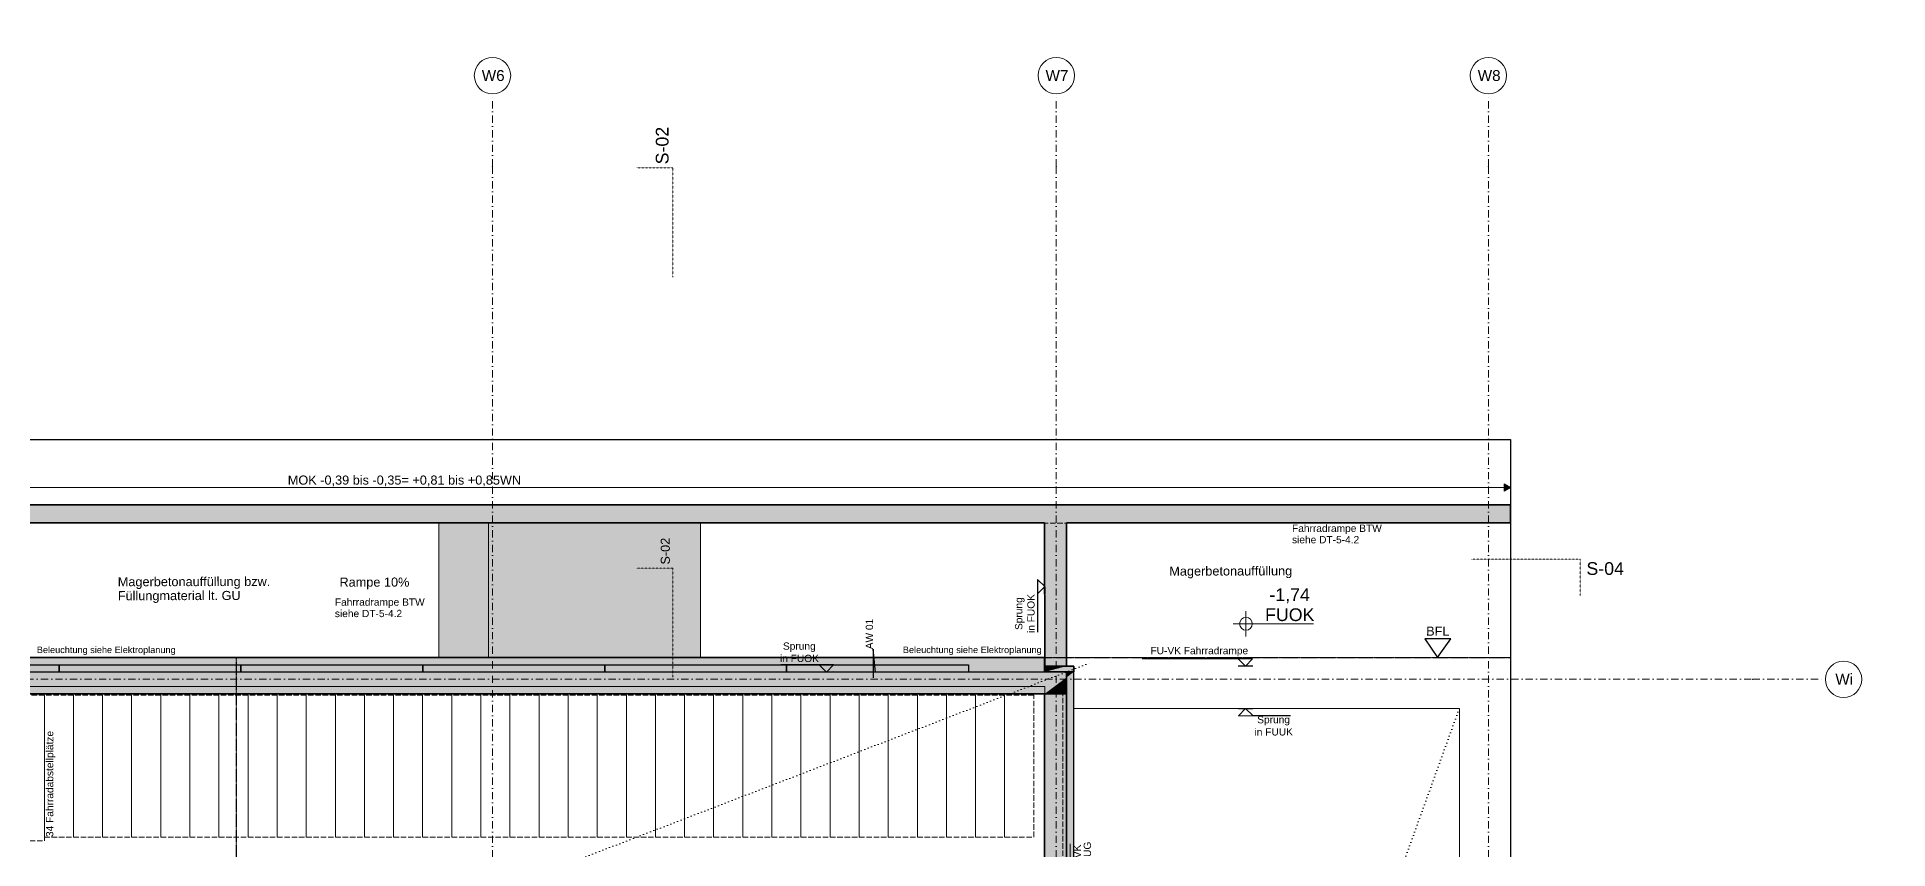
# Model space of a CAD drawing. Header units: millimetres. Extents: x 32522367 to 32638135, y 41424826 to 41540167.
# Drawn here: x 32573128 to 32598570, y 41524979 to 41536149 of the extents above; entities that cross this region are included whole.
import ezdxf
from ezdxf.enums import TextEntityAlignment as Align

# ---------------------------------------------------------------- set-up
doc = ezdxf.new("R2010")
doc.units = ezdxf.units.MM
for name, pattern in [('Achse', [0.2, 0.1, -0.05, 0, -0.05]), ('Punktlinie weit', [0.05, 0, -0.05]), ('Raster', [0.2, 0.1, -0.05, 0, -0.05]), ('Strichlinie eng', [0.1, 0.075, -0.025]), ('Strichlinie weit', [0.2, 0.15, -0.05]), ('Untersicht', [0.1, 0.075, -0.025])]:
    doc.linetypes.add(name, pattern=pattern)
for name, color, linetype in [('000 Achsraster Haupt', 251, 'Continuous'), ('110 Wand Aussen', 251, 'Continuous'), ('120 Wand Innen tragend', 251, 'Continuous'), ('215 DVK darüber', 251, 'Continuous'), ('220 Bodenaufbau', 251, 'Continuous'), ('221 Gefällebeton', 251, 'Continuous'), ('240 Unterdaemmung', 251, 'Continuous'), ('571 Fahrrad Stellplaetze', 251, 'Continuous'), ('811 Raum 2.Erschließung_ Nebenräume_Allg.räume_Technik', 251, 'Continuous'), ('951 Polierplan Hoehenkote', 251, 'Continuous'), ('955 Polierplan Beschriftung', 251, 'Continuous')]:
    doc.layers.add(name, color=color, linetype=linetype)
for name, color, linetype, lineweight in [('000 Achsraster Haupt_Stift_Nr__1', 251, 'Continuous', 13), ('110 Wand Aussen_Stift_Nr__24', 251, 'Continuous', 13), ('110 Wand Aussen_Stift_Nr__29', 251, 'Continuous', 13), ('110 Wand Aussen_Stift_Nr__4', 251, 'Continuous', 35), ('110 Wand Aussen_Stift_Nr__7', 251, 'Continuous', 25), ('110 Wand Aussen_Stift_Nr__76', 251, 'Continuous', 13), ('110 Wand Aussen_Stift_Nr__8', 251, 'Continuous', 35), ('120 Wand Innen tragend_Stift_Nr__24', 251, 'Continuous', 13), ('120 Wand Innen tragend_Stift_Nr__4', 251, 'Continuous', 35), ('215 DVK darüber_Stift_Nr__16', 251, 'Continuous', 25), ('215 DVK darüber_Stift_Nr__17', 251, 'Continuous', 18), ('220 Bodenaufbau_Stift_Nr__6', 251, 'Continuous', 13), ('221 Gefällebeton_Stift_Nr__1', 251, 'Continuous', 13), ('221 Gefällebeton_Stift_Nr__19', 251, 'Continuous', 0), ('221 Gefällebeton_Stift_Nr__23', 251, 'Continuous', 13), ('240 Unterdaemmung_Stift_Nr__19', 251, 'Continuous', 0), ('420 Rampe_Stift_Nr__1', 251, 'Continuous', 13), ('571 Fahrrad Stellplaetze_Stift_Nr__1', 251, 'Continuous', 13), ('680 Grundgrenzen_Stift_Nr__16', 251, 'Continuous', 25), ('681 Fluchtlinien_Stift_Nr__10', 251, 'Continuous', 25), ('730 Elektrische Installation_Stift_Nr__178', 251, 'Continuous', 13), ('851 Marker Schnittführung Haupt_Stift_Nr__2', 251, 'Continuous', 18), ('851 Marker Schnittführung Neben_Stift_Nr__1', 251, 'Continuous', 13), ('851 Marker Schnittführung Neben_Stift_Nr__2', 251, 'Continuous', 18), ('851 Marker Schnittführung_Stift_Nr__1', 251, 'Continuous', 13), ('851 Marker Schnittführung_Stift_Nr__2', 251, 'Continuous', 18), ('915 Allgemein Beschriftung 1_Stift_Nr__1', 251, 'Continuous', 13), ('945 Einreichplan Beschriftung_Stift_Nr__1', 251, 'Continuous', 13), ('951 Polierplan Hoehenkote_Stift_Nr__1', 251, 'Continuous', 13), ('951 Polierplan Hoehenkote_Stift_Nr__109', 251, 'Continuous', 13), ('955 Polierplan Beschriftung_Stift_Nr__1', 251, 'Continuous', 13), ('956 Aufbauten Beschriftung_Stift_Nr__1', 251, 'Continuous', 13), ('958 Detail Beschriftung_Stift_Nr__154', 251, 'Continuous', 13)]:
    doc.layers.add(name, color=color, linetype=linetype, lineweight=lineweight)
doc.layers.add('E_NACHRTECH', color=3, linetype='Continuous', true_color=0x00fa00)
doc.styles.add('ERSTELLTER_STIL_1', font='arial.ttf')
doc.styles.add('ERSTELLTER_STIL_2', font='arial.ttf', dxfattribs={"width": 1.25})
doc.styles.get("Standard").update_dxf_attribs({"font": 'arial.ttf'})
doc.dimstyles.new('ERSTELLTER_STIL__11', dxfattribs={"dimtxt": 2.5, "dimasz": 0.0912, "dimexe": 1.25, "dimexo": 0.625, "dimgap": 0, "dimtad": 1, "dimtxsty": 'Standard', "dimcen": 2.5, "dimazin": 3, "dimtfac": 1, "dimtmove": 0, "dimatfit": 3, "dimldrblk": 'ARROWHEAD_5'})

# ---------------------------------------------------------------- blocks, each defined once
blk = doc.blocks.new('Dachfläche_5', base_point=(45.74, 78.027))
at = {"layer": '221 Gefällebeton', "linetype": 'Continuous', "lineweight": 0, "true_color": 0xffffff}
blk.add_hatch(color=7, dxfattribs=at).paths.add_polyline_path([(55.652, 73.189), (56.304, 72.997), (56.825, 74.772), (56.173, 74.964)])
at = {"layer": '221 Gefällebeton_Stift_Nr__1', "color": 7, "linetype": 'Continuous', "lineweight": 13}
for p, q in [((56.173, 74.964), (55.652, 73.189)), ((56.173, 74.964), (56.825, 74.772)), ((56.825, 74.772), (56.304, 72.997)), ((55.652, 73.189), (56.304, 72.997))]:
    blk.add_line(p, q, dxfattribs=at)
at = {"layer": '221 Gefällebeton_Stift_Nr__19', "color": 255, "linetype": 'Strichlinie eng', "lineweight": 0, "flags": 128}
for points in [[(45.74, 78.027), (56.173, 74.964)], [(55.652, 73.189), (45.219, 76.252)]]:
    blk.add_lwpolyline(points, dxfattribs=at)
at = {"layer": '221 Gefällebeton_Stift_Nr__19', "color": 255, "linetype": 'Untersicht', "lineweight": 0, "flags": 128}
for points in [[(56.173, 74.964), (70.306, 70.815)], [(69.784, 69.04), (55.652, 73.189)], [(70.306, 70.815), (69.784, 69.04)]]:
    blk.add_lwpolyline(points, dxfattribs=at)
blk = doc.blocks.new('Dachfläche_6', base_point=(45.98, 77.956))
at = {"layer": '221 Gefällebeton_Stift_Nr__23', "linetype": 'Continuous', "lineweight": 13}
blk.add_hatch(color=91, dxfattribs=at).paths.add_polyline_path([(56.828, 74.772), (56.307, 72.997), (59.101, 72.176), (59.623, 73.951)])
at = {"layer": '221 Gefällebeton_Stift_Nr__1', "color": 7, "linetype": 'Continuous', "lineweight": 13}
for p, q in [((56.828, 74.772), (56.307, 72.997)), ((56.828, 74.772), (59.623, 73.951)), ((59.623, 73.951), (59.101, 72.176)), ((56.307, 72.997), (59.101, 72.176))]:
    blk.add_line(p, q, dxfattribs=at)
at = {"layer": '221 Gefällebeton_Stift_Nr__19', "color": 255, "linetype": 'Strichlinie eng', "lineweight": 0, "flags": 128}
for points in [[(45.459, 76.181), (45.98, 77.956)], [(45.98, 77.956), (56.828, 74.772)], [(56.307, 72.997), (45.459, 76.181)]]:
    blk.add_lwpolyline(points, dxfattribs=at)
at = {"layer": '221 Gefällebeton_Stift_Nr__19', "color": 255, "linetype": 'Untersicht', "lineweight": 0, "flags": 128}
for points in [[(56.828, 74.772), (64.162, 72.619)], [(63.641, 70.844), (56.307, 72.997)], [(64.162, 72.619), (63.641, 70.844)]]:
    blk.add_lwpolyline(points, dxfattribs=at)
blk = doc.blocks.new('Decke_8', base_point=(59.58, 55.59))
at = {"layer": '240 Unterdaemmung_Stift_Nr__19', "color": 255, "linetype": 'Continuous', "lineweight": 0, "flags": 128}
blk.add_lwpolyline([(59.58, 55.59), (64.666, 54.097), (68.913, 68.566), (63.828, 70.059)], close=True, dxfattribs=at)
blk = doc.blocks.new('Decke_16', base_point=(24.331, 82.175))
at = {"layer": '220 Bodenaufbau_Stift_Nr__6', "color": 7, "linetype": 'Continuous', "lineweight": 13, "flags": 128}
blk.add_lwpolyline([(29.685, 80.603), (63.873, 70.567), (59.344, 55.138), (36.92, 61.721)], dxfattribs=at)
blk = doc.blocks.new('Wand_5', base_point=(63.873, 70.567))
at = {"layer": '110 Wand Aussen_Stift_Nr__24', "linetype": 'Continuous', "lineweight": 13}
for points in [[(63.5, 70.364), (59.14, 55.511), (59.428, 55.426), (63.788, 70.279)], [(59.056, 55.223), (59.343, 55.138), (59.14, 55.511)], [(59.14, 55.511), (59.343, 55.138), (59.428, 55.426)]]:
    blk.add_hatch(color=92, dxfattribs=at).paths.add_polyline_path(points)
at = {"layer": '110 Wand Aussen_Stift_Nr__29', "linetype": 'Continuous', "lineweight": 13}
for points in [[(59.439, 55.11), (63.969, 70.539), (63.852, 70.495), (59.343, 55.138)], [(63.873, 70.567), (63.852, 70.495), (63.969, 70.539)], [(59.315, 55.042), (59.411, 55.014), (59.343, 55.138)], [(59.343, 55.138), (59.411, 55.014), (59.439, 55.11)]]:
    blk.add_hatch(color=6, dxfattribs=at).paths.add_polyline_path(points)
at = {"layer": '110 Wand Aussen_Stift_Nr__7', "color": 7, "linetype": 'Continuous', "lineweight": 25, "flags": 128}
for points in [[(59.411, 55.014), (63.969, 70.539)], [(63.969, 70.539), (63.873, 70.567)], [(59.411, 55.014), (59.315, 55.042)]]:
    blk.add_lwpolyline(points, dxfattribs=at)
at = {"layer": '110 Wand Aussen_Stift_Nr__8', "color": 7, "linetype": 'Continuous', "lineweight": 35}
for p, q in [((63.788, 70.279), (63.852, 70.495)), ((63.852, 70.495), (63.873, 70.567)), ((59.428, 55.426), (63.788, 70.279)), ((63.5, 70.364), (63.788, 70.279)), ((59.056, 55.223), (59.343, 55.138)), ((59.343, 55.138), (59.428, 55.426))]:
    blk.add_line(p, q, dxfattribs=at)
at = {"layer": '110 Wand Aussen_Stift_Nr__8', "color": 7, "linetype": 'Continuous', "lineweight": 35, "flags": 128}
blk.add_lwpolyline([(63.5, 70.364), (59.14, 55.511)], dxfattribs=at)
blk = doc.blocks.new('Wand_145', base_point=(70.376, 71.055))
at = {"layer": '120 Wand Innen tragend_Stift_Nr__24', "linetype": 'Continuous', "lineweight": 13}
blk.add_hatch(color=92, dxfattribs=at).paths.add_polyline_path([(70.376, 71.055), (48.449, 77.492), (48.378, 77.252), (70.306, 70.815)])
at = {"layer": '120 Wand Innen tragend_Stift_Nr__4', "color": 7, "linetype": 'Continuous', "lineweight": 35, "flags": 128}
for points in [[(70.376, 71.055), (48.449, 77.492)], [(48.378, 77.252), (64.162, 72.619)], [(64.45, 72.534), (70.306, 70.815)], [(70.306, 70.815), (70.376, 71.055)]]:
    blk.add_lwpolyline(points, dxfattribs=at)
blk = doc.blocks.new('Wand_196', base_point=(44.97, 76.116))
at = {"layer": '110 Wand Aussen_Stift_Nr__24', "linetype": 'Continuous', "lineweight": 13}
for points in [[(63.873, 70.567), (44.97, 76.116), (44.886, 75.828), (63.5, 70.364), (63.852, 70.495)], [(63.852, 70.495), (63.5, 70.364), (63.788, 70.279)]]:
    blk.add_hatch(color=92, dxfattribs=at).paths.add_polyline_path(points)
at = {"layer": '110 Wand Aussen_Stift_Nr__8', "color": 7, "linetype": 'Continuous', "lineweight": 35}
for p, q in [((63.788, 70.279), (63.852, 70.495)), ((63.852, 70.495), (63.873, 70.567)), ((63.5, 70.364), (63.788, 70.279))]:
    blk.add_line(p, q, dxfattribs=at)
at = {"layer": '110 Wand Aussen_Stift_Nr__8', "color": 7, "linetype": 'Continuous', "lineweight": 35, "flags": 128}
for points in [[(63.873, 70.567), (44.97, 76.116)], [(44.886, 75.828), (63.5, 70.364)]]:
    blk.add_lwpolyline(points, dxfattribs=at)
blk = doc.blocks.new('Wand_247', base_point=(63.825, 70.581))
at = {"layer": '110 Wand Aussen_Stift_Nr__76', "color": 8, "linetype": 'Untersicht', "lineweight": 13, "flags": 128}
for points in [[(63.5, 70.364), (61.267, 62.755)], [(61.507, 62.684), (63.74, 70.293)], [(63.74, 70.293), (63.5, 70.364)], [(61.21, 62.563), (59.14, 55.511)], [(59.38, 55.44), (61.45, 62.493)], [(59.14, 55.511), (59.38, 55.44)]]:
    blk.add_lwpolyline(points, dxfattribs=at)
blk = doc.blocks.new('Wand_257', base_point=(44.821, 76.368))
at = {"layer": '110 Wand Aussen_Stift_Nr__29', "linetype": 'Continuous', "lineweight": 13}
blk.add_hatch(color=6, dxfattribs=at).paths.add_polyline_path([(44.765, 76.176), (63.584, 70.652), (63.64, 70.844), (44.821, 76.368)])
at = {"layer": '110 Wand Aussen_Stift_Nr__4', "color": 7, "linetype": 'Continuous', "lineweight": 35, "flags": 128}
for points in [[(44.821, 76.368), (44.765, 76.176)], [(63.64, 70.844), (44.821, 76.368)], [(44.765, 76.176), (63.584, 70.652)], [(63.584, 70.652), (63.64, 70.844)]]:
    blk.add_lwpolyline(points, dxfattribs=at)
blk = doc.blocks.new('Wand_259', base_point=(63.607, 70.728))
at = {"layer": '110 Wand Aussen_Stift_Nr__29', "linetype": 'Continuous', "lineweight": 13}
for points in [[(63.607, 70.728), (63.585, 70.652), (63.895, 70.644)], [(63.585, 70.652), (63.969, 70.539), (63.991, 70.616), (63.895, 70.644)]]:
    blk.add_hatch(color=6, dxfattribs=at).paths.add_polyline_path(points)
at = {"layer": '110 Wand Aussen_Stift_Nr__4', "color": 7, "linetype": 'Continuous', "lineweight": 35}
blk.add_line((63.895, 70.644), (63.607, 70.728), dxfattribs=at)
at = {"layer": '110 Wand Aussen_Stift_Nr__4', "color": 7, "linetype": 'Continuous', "lineweight": 35, "flags": 128}
for points in [[(63.585, 70.652), (63.607, 70.728)], [(63.585, 70.652), (63.969, 70.539)], [(63.991, 70.616), (63.895, 70.644)], [(63.991, 70.616), (63.969, 70.539)]]:
    blk.add_lwpolyline(points, dxfattribs=at)
blk = doc.blocks.new('Lastenfahrrad 100x250')
at = {"layer": '571 Fahrrad Stellplaetze_Stift_Nr__1', "color": 7, "linetype": 'Strichlinie eng', "lineweight": 13}
for p, q in [((0, 2), (0, 0)), ((1, 2), (0, 2)), ((1, 0), (1, 2)), ((0, 0), (1, 0))]:
    blk.add_line(p, q, dxfattribs=at)
at = {"layer": '571 Fahrrad Stellplaetze_Stift_Nr__1', "color": 7, "lineweight": 13, "style": 'ERSTELLTER_STIL_2'}
blk.add_attdef('DUMMY_17', text='', height=0.06, dxfattribs=at).set_placement((0.5, 1.203), align=Align.MIDDLE_CENTER)
blk = doc.blocks.new('Fahrradstellplatz 50x200')
at = {"layer": '571 Fahrrad Stellplaetze_Stift_Nr__1', "color": 7, "linetype": 'Strichlinie eng', "lineweight": 13}
for p, q in [((0, 1.95), (0, 0)), ((0.4, 1.95), (0, 1.95)), ((0.4, 0), (0.4, 1.95)), ((0, 0), (0.4, 0))]:
    blk.add_line(p, q, dxfattribs=at)
blk = doc.blocks.new('Linie_1', base_point=(48.515, 77.718))
at = {"layer": '951 Polierplan Hoehenkote', "linetype": 'Continuous', "lineweight": 0, "true_color": 0x000000}
for points in [[(48.515, 77.718), (48.584, 77.646), (48.612, 77.742)], [(70.442, 71.281), (70.373, 71.354), (70.345, 71.258)]]:
    blk.add_hatch(color=18, dxfattribs=at).paths.add_polyline_path(points)
at = {"layer": '951 Polierplan Hoehenkote_Stift_Nr__1', "color": 7, "linetype": 'Continuous', "lineweight": 13}
for p, q in [((48.515, 77.718), (48.612, 77.742)), ((48.515, 77.718), (48.584, 77.646)), ((48.612, 77.742), (48.584, 77.646)), ((48.598, 77.694), (70.359, 71.306)), ((70.345, 71.258), (70.373, 71.354)), ((70.442, 71.281), (70.345, 71.258)), ((70.442, 71.281), (70.373, 71.354))]:
    blk.add_line(p, q, dxfattribs=at)
blk = doc.blocks.new('Höhenbemaßung_79', base_point=(66.255, 69.951))
at = {"layer": '215 DVK darüber_Stift_Nr__16', "color": 5, "linetype": 'Continuous', "lineweight": 25}
for p, q in [((66.187, 70.075), (64.922, 70.447)), ((66.351, 69.923), (66.159, 69.979)), ((66.379, 70.019), (66.187, 70.075)), ((66.187, 70.075), (66.255, 69.951)), ((66.255, 69.951), (66.379, 70.019))]:
    blk.add_line(p, q, dxfattribs=at)
at = {"layer": '215 DVK darüber_Stift_Nr__16', "color": 5, "lineweight": 25, "insert": (65.041, 70.447), "char_height": 0.1, "attachment_point": 7, "rotation": 343.6401, "style": 'ERSTELLTER_STIL_1'}
blk.add_mtext('\\A1;{\\pql;\\fArial|b0|i0|c0|p0;\\W1.000000;FU-VK Fahrradrampe}', dxfattribs=at)
blk = doc.blocks.new('Höhenbemaßung_81', base_point=(63.031, 67.876))
at = {"layer": '215 DVK darüber_Stift_Nr__17', "color": 190, "linetype": 'Continuous', "lineweight": 18, "true_color": 0x9900ff}
for p, q in [((63.155, 67.944), (63.256, 68.287)), ((63.003, 67.78), (63.059, 67.972)), ((63.155, 67.944), (63.031, 67.876)), ((63.098, 67.752), (63.155, 67.944)), ((63.031, 67.876), (63.098, 67.752))]:
    blk.add_line(p, q, dxfattribs=at)
at = {"layer": '215 DVK darüber_Stift_Nr__17', "color": 190, "lineweight": 18, "true_color": 0x9900ff, "char_height": 0.1, "attachment_point": 7, "rotation": 73.6401, "style": 'ERSTELLTER_STIL_1'}
for s, insert in [('\\A1;{\\pql;\\fArial|b0|i0|c0|p0;\\W1.000000;DVK}', (63.313, 67.958)), ('\\A1;{\\pql;\\fArial|b0|i0|c0|p0;\\W1.000000;ü. UG}', (63.437, 67.882))]:
    blk.add_mtext(s, dxfattribs=dict(at, insert=insert))
blk = doc.blocks.new('Höhenbemaßung_103', base_point=(60.706, 71.497))
at = {"layer": '215 DVK darüber_Stift_Nr__16', "color": 5, "linetype": 'Continuous', "lineweight": 25}
for p, q in [((60.638, 71.621), (60.133, 71.769)), ((60.802, 71.469), (60.61, 71.525)), ((60.83, 71.565), (60.638, 71.621)), ((60.638, 71.621), (60.706, 71.497)), ((60.706, 71.497), (60.83, 71.565))]:
    blk.add_line(p, q, dxfattribs=at)
at = {"layer": '215 DVK darüber_Stift_Nr__16', "color": 5, "lineweight": 25, "char_height": 0.1, "attachment_point": 7, "rotation": 343.6401, "style": 'ERSTELLTER_STIL_1'}
for s, insert in [('\\A1;{\\pql;\\fArial|b0|i0|c0|p0;\\W1.000000;Sprung}', (60.211, 71.93)), ('\\A1;{\\pql;\\fArial|b0|i0|c0|p0;\\W1.000000;in FUOK}', (60.132, 71.807))]:
    blk.add_mtext(s, dxfattribs=dict(at, insert=insert))
blk = doc.blocks.new('Höhenbemaßung_107', base_point=(66.095, 69.394))
at = {"layer": '215 DVK darüber_Stift_Nr__16', "color": 5, "linetype": 'Continuous', "lineweight": 25}
for p, q in [((66.095, 69.394), (65.971, 69.325)), ((65.971, 69.325), (66.163, 69.27)), ((65.999, 69.422), (66.191, 69.366)), ((66.163, 69.27), (66.095, 69.394)), ((66.163, 69.27), (66.661, 69.126))]:
    blk.add_line(p, q, dxfattribs=at)
at = {"layer": '215 DVK darüber_Stift_Nr__16', "color": 5, "lineweight": 25, "char_height": 0.1, "attachment_point": 7, "rotation": 343.843, "style": 'ERSTELLTER_STIL_1'}
for s, insert in [('\\A1;{\\pql;\\fArial|b0|i0|c0|p0;\\W1.000000;Sprung}', (66.181, 69.123)), ('\\A1;{\\pql;\\fArial|b0|i0|c0|p0;\\W1.000000;in FUUK}', (66.106, 68.999))]:
    blk.add_mtext(s, dxfattribs=dict(at, insert=insert))
blk = doc.blocks.new('Höhenbemaßung_108', base_point=(66.426, 70.508))
at = {"layer": '951 Polierplan Hoehenkote_Stift_Nr__1', "color": 7, "linetype": 'Continuous', "lineweight": 13}
for p, q in [((66.258, 70.558), (67.318, 70.247)), ((66.377, 70.34), (66.475, 70.676))]:
    blk.add_line(p, q, dxfattribs=at)
blk.add_circle((66.426, 70.508), 0.0875, dxfattribs=at)
at = {"layer": '951 Polierplan Hoehenkote_Stift_Nr__1', "color": 7, "lineweight": 13, "char_height": 0.175, "attachment_point": 7, "rotation": 343.6401, "style": 'ERSTELLTER_STIL_1'}
for s, insert in [('\\A1;{\\pql;\\fArial|b0|i0|c0|p0;\\W1.000000;-1,74}', (66.814, 70.686)), ('\\A1;{\\pql;\\fArial|b0|i0|c0|p0;\\W1.000000;FUOK}', (66.688, 70.468))]:
    blk.add_mtext(s, dxfattribs=dict(at, insert=insert))
blk = doc.blocks.new('Höhenbemaßung_254', base_point=(63.916, 71.779))
at = {"layer": '215 DVK darüber_Stift_Nr__16', "color": 5, "linetype": 'Continuous', "lineweight": 25}
for p, q in [((63.848, 71.903), (63.792, 71.711)), ((63.792, 71.711), (63.916, 71.779)), ((63.916, 71.779), (63.848, 71.903)), ((63.944, 71.875), (63.888, 71.683)), ((63.792, 71.711), (63.644, 71.207))]:
    blk.add_line(p, q, dxfattribs=at)
at = {"layer": '215 DVK darüber_Stift_Nr__16', "color": 5, "lineweight": 25, "char_height": 0.1, "attachment_point": 7, "rotation": 73.6401, "style": 'ERSTELLTER_STIL_1'}
for s, insert in [('\\A1;{\\pql;\\fArial|b0|i0|c0|p0;\\W1.000000;Sprung}', (63.483, 71.284)), ('\\A1;{\\pql;\\fArial|b0|i0|c0|p0;\\W1.000000;in FUOK}', (63.605, 71.205))]:
    blk.add_mtext(s, dxfattribs=dict(at, insert=insert))
blk = doc.blocks.new('Etikett_23', base_point=(54.817, 70.448))
at = {"layer": '955 Polierplan Beschriftung_Stift_Nr__1', "color": 7, "linetype": 'Punktlinie weit', "lineweight": 13}
blk.add_line((42.036, 68.78), (64.247, 70.598), dxfattribs=at)
at = {"layer": '955 Polierplan Beschriftung_Stift_Nr__1', "color": 7, "lineweight": 13, "char_height": 0.11, "rotation": 4.6776, "line_spacing_factor": 0.929581, "style": 'ERSTELLTER_STIL_1'}
for s, insert, attachment_point in [('\\A1;{\\pqc;\\fArial|b0|i0|c0|p0;\\W1.000000;\\fArial|b0|i0|c0|p0;\\W1.000000;\\fArial|b0|i0|c0|p0;\\W1.000000;STB-Decke\\fArial|b0|i0|c0|p0;\\W1.000000;\\A1{\\H.66x;\\S^  ;}\\fArial|b0|i0|c0|p0;\\W1.000000;\\fArial|b0|i0|c0|p0;\\W1.000000;\\P\\pqc;\\fArial|b0|i0|c0|p0;\\W1.000000;d=\\fArial|b0|i0|c0|p0;\\W1.000000;\\fArial|b0|i0|c0|p0;\\W1.000000;0,22\\fArial|b0|i0|c0|p0;\\W1.000000;\\A1{\\H.66x;\\S^  ;}\\fArial|b0|i0|c0|p0;\\W1.000000;\\fArial|b0|i0|c0|p0;\\W1.000000;}', (51.334, 69.537), 5), ('\\A1;{\\pql;\\fArial|b0|i0|c0|p0;\\W1.000000;RDOK\\fArial|b0|i0|c0|p0;\\W1.000000;\\fArial|b0|i0|c0|p0;\\W1.000000;-0,65\\fArial|b0|i0|c0|p0;\\W1.000000;\\A1{\\H.66x;\\S^  ;}\\fArial|b0|i0|c0|p0;\\W1.000000;\\fArial|b0|i0|c0|p0;\\W1.000000;\\P\\pql;\\fArial|b0|i0|c0|p0;\\W1.000000;RDUK\\fArial|b0|i0|c0|p0;\\W1.000000;\\fArial|b0|i0|c0|p0;\\W1.000000;-0,87\\fArial|b0|i0|c0|p0;\\W1.000000;\\A1{\\H.66x;\\S^  ;}\\fArial|b0|i0|c0|p0;\\W1.000000;\\fArial|b0|i0|c0|p0;\\W1.000000;}', (52.928, 69.667), 4)]:
    blk.add_mtext(s, dxfattribs=dict(at, insert=insert, attachment_point=attachment_point))
blk = doc.blocks.new('Etikett_24', base_point=(69.534, 68.905))
at = {"layer": '955 Polierplan Beschriftung_Stift_Nr__1', "color": 7, "linetype": 'Punktlinie weit', "lineweight": 13}
blk.add_line((59.435, 55.628), (68.913, 68.566), dxfattribs=at)
at = {"layer": '955 Polierplan Beschriftung_Stift_Nr__1', "color": 7, "lineweight": 13, "char_height": 0.11, "rotation": 53.7751, "line_spacing_factor": 0.929581, "style": 'ERSTELLTER_STIL_1'}
for s, insert, attachment_point in [('\\A1;{\\pql;\\fArial|b0|i0|c0|p0;\\W1.000000;RDOK\\fArial|b0|i0|c0|p0;\\W1.000000;\\fArial|b0|i0|c0|p0;\\W1.000000;-0,81\\fArial|b0|i0|c0|p0;\\W1.000000;\\A1{\\H.66x;\\S^  ;}\\fArial|b0|i0|c0|p0;\\W1.000000;\\fArial|b0|i0|c0|p0;\\W1.000000;\\P\\pql;\\fArial|b0|i0|c0|p0;\\W1.000000;RDUK\\fArial|b0|i0|c0|p0;\\W1.000000;\\fArial|b0|i0|c0|p0;\\W1.000000;-1,16\\fArial|b0|i0|c0|p0;\\W1.000000;\\A1{\\H.66x;\\S^  ;}\\fArial|b0|i0|c0|p0;\\W1.000000;\\fArial|b0|i0|c0|p0;\\W1.000000;}', (64.366, 62.352), 4), ('\\A1;{\\pqc;\\fArial|b0|i0|c0|p0;\\W1.000000;\\fArial|b0|i0|c0|p0;\\W1.000000;\\fArial|b0|i0|c0|p0;\\W1.000000;STB-Decke\\fArial|b0|i0|c0|p0;\\W1.000000;\\A1{\\H.66x;\\S^  ;}\\fArial|b0|i0|c0|p0;\\W1.000000;\\fArial|b0|i0|c0|p0;\\W1.000000;\\P\\pqc;\\fArial|b0|i0|c0|p0;\\W1.000000;d=\\fArial|b0|i0|c0|p0;\\W1.000000;\\fArial|b0|i0|c0|p0;\\W1.000000;0,35\\fArial|b0|i0|c0|p0;\\W1.000000;\\A1{\\H.66x;\\S^  ;}\\fArial|b0|i0|c0|p0;\\W1.000000;\\fArial|b0|i0|c0|p0;\\W1.000000;}', (63.549, 61.236), 5)]:
    blk.add_mtext(s, dxfattribs=dict(at, insert=insert, attachment_point=attachment_point))
blk = doc.blocks.new('Wand_601', base_point=(63.607, 70.728))
at = {"layer": '110 Wand Aussen_Stift_Nr__24', "linetype": 'Continuous', "lineweight": 13}
blk.add_hatch(color=92, dxfattribs=at).paths.add_polyline_path([(63.895, 70.644), (64.45, 72.534), (64.162, 72.619), (63.607, 70.728)])
at = {"layer": '110 Wand Aussen_Stift_Nr__4', "color": 7, "linetype": 'Continuous', "lineweight": 35}
blk.add_line((63.895, 70.644), (63.607, 70.728), dxfattribs=at)
at = {"layer": '110 Wand Aussen_Stift_Nr__8', "color": 7, "linetype": 'Continuous', "lineweight": 35, "flags": 128}
for points in [[(64.162, 72.619), (63.607, 70.728)], [(63.895, 70.644), (64.45, 72.534)]]:
    blk.add_lwpolyline(points, dxfattribs=at)
blk = doc.blocks.new('Standard-Rastermarker_2')
at = {"layer": '000 Achsraster Haupt_Stift_Nr__1', "color": 7, "linetype": 'Raster', "lineweight": 13}
for p, q in [((1, 0), (27.537, 0)), ((1, 0), (0, 0)), ((27.537, 0), (28.537, 0))]:
    blk.add_line(p, q, dxfattribs=at)
at = {"layer": '000 Achsraster Haupt_Stift_Nr__1', "color": 7, "linetype": 'Continuous', "lineweight": 13}
for centre in [(-0.25, 0), (28.787, 0)]:
    blk.add_circle(centre, 0.25, dxfattribs=at)
at = {"layer": '000 Achsraster Haupt_Stift_Nr__1', "color": 7, "linetype": 'Raster', "lineweight": 13}
for p in [(1, 0), (1, 0), (27.537, 0), (27.537, 0)]:
    blk.add_point(p, dxfattribs=at)
at = {"layer": '000 Achsraster Haupt_Stift_Nr__1', "color": 7, "lineweight": 13, "style": 'ERSTELLTER_STIL_1'}
for tag, p in [('AC_MarkerText_1_0', (-0.359, -0.034)), ('AC_MarkerText_1_1', (28.678, -0.034))]:
    blk.add_attdef(tag, text='', height=0.15, rotation=90, dxfattribs=at).set_placement(p, align=Align.TOP_CENTER)
blk = doc.blocks.new('Standard-Rastermarker_9')
at = {"layer": '000 Achsraster Haupt_Stift_Nr__1', "color": 7, "linetype": 'Raster', "lineweight": 13}
for p, q in [((1, 0), (57.546, 0)), ((57.546, 0), (57.546, 0)), ((57.546, 0), (58.546, 0))]:
    blk.add_line(p, q, dxfattribs=at)
at = {"layer": '000 Achsraster Haupt_Stift_Nr__1', "color": 7, "linetype": 'Continuous', "lineweight": 13}
blk.add_circle((58.796, 0), 0.25, dxfattribs=at)
at = {"layer": '000 Achsraster Haupt_Stift_Nr__1', "color": 7, "linetype": 'Raster', "lineweight": 13}
blk.add_point((57.546, 0), dxfattribs=at)
at = {"layer": '000 Achsraster Haupt_Stift_Nr__1', "color": 7, "lineweight": 13, "style": 'ERSTELLTER_STIL_1'}
for tag, p in [('AC_MarkerText_1_0', (-0.25, 0.075)), ('AC_MarkerText_1_1', (58.796, 0.075))]:
    blk.add_attdef(tag, text='', height=0.15, dxfattribs=at).set_placement(p, align=Align.TOP_CENTER)
blk = doc.blocks.new('ARROWHEAD_5')
at = {"linetype": 'Continuous', "lineweight": 0}
blk.add_hatch(color=0, dxfattribs=at).paths.add_polyline_path([(-1, 0.2679), (0, 0), (-1, -0.2679)])
at = {"color": 0, "linetype": 'Continuous', "lineweight": 0}
blk.add_line((0, 0), (-1, 0), dxfattribs=at)

msp = doc.modelspace()

# ---------------------------------------------------------------- linework, layer by layer
at = {"layer": '420 Rampe_Stift_Nr__1', "color": 7, "linetype": 'Strichlinie eng', "lineweight": 13}
msp.add_line((32593380.81, 41529413.675), (32593380.819, 41527613.674), dxfattribs=at)
msp.add_line((32593380.81, 41529413.675), (32593380.819, 41527613.674), dxfattribs=at)
at = {"layer": '680 Grundgrenzen_Stift_Nr__16', "color": 5, "linetype": 'Continuous', "lineweight": 25}
for p, q in [((32542868.416, 41530613.419), (32593380.804, 41530613.674)), ((32542868.416, 41530613.419), (32593380.804, 41530613.674)), ((32593380.804, 41530613.674), (32593380.877, 41516023.044)), ((32593380.804, 41530613.674), (32593380.877, 41516023.044))]:
    msp.add_line(p, q, dxfattribs=at)
at = {"layer": '681 Fluchtlinien_Stift_Nr__10', "color": 1, "linetype": 'Continuous', "lineweight": 25}
for p, q in [((32592560.548, 41527868.101), (32592201.883, 41527871.617)), ((32592201.883, 41527871.617), (32592378.704, 41527613.669)), ((32592378.704, 41527613.669), (32592560.548, 41527868.101))]:
    msp.add_line(p, q, dxfattribs=at)
at = {"layer": '681 Fluchtlinien_Stift_Nr__10', "color": 1, "linetype": 'Strichlinie weit', "lineweight": 25}
msp.add_lwpolyline([(32545868.865, 41441712.417), (32545868.431, 41527613.435), (32593380.819, 41527613.674), (32593380.92, 41507613.674), (32565868.532, 41507613.536), (32565868.764, 41461712.518), (32607781.152, 41461712.73), (32607781.069, 41478013.747), (32627781.069, 41478013.848), (32627781.253, 41441712.831)], close=True, dxfattribs=at)
for points in [[(32587378.862, 41441712.627), (32545868.865, 41441712.417), (32545868.431, 41527613.435), (32587378.435, 41527613.644)], [(32575868.532, 41507613.586), (32575868.431, 41527613.586)], [(32575868.532, 41507613.586), (32575868.431, 41527613.586)], [(32587378.435, 41527613.644), (32593380.819, 41527613.674), (32593380.92, 41507613.674), (32587378.534, 41507613.644)]]:
    msp.add_lwpolyline(points, dxfattribs=at)
at = {"layer": '811 Raum 2.Erschließung_ Nebenräume_Allg.räume_Technik', "color": 40, "linetype": 'Continuous', "lineweight": 0, "true_color": 0xffd933, "flags": 128}
msp.add_lwpolyline([(32563908.467, 41519233.528), (32563908.475, 41517583.739), (32567348.474, 41517583.755), (32567348.473, 41517733.543), (32576728.481, 41517733.593), (32576728.482, 41517553.593), (32576728.513, 41511633.595), (32586978.516, 41511633.648), (32586978.485, 41517553.646), (32585028.475, 41517553.636), (32585028.474, 41517733.636), (32586978.484, 41517733.646), (32586978.476, 41519233.646), (32585028.467, 41519233.636), (32585028.466, 41519413.636), (32586978.475, 41519413.646), (32586978.435, 41527213.654), (32565974.381, 41527213.546), (32563908.426, 41527213.535), (32563908.465, 41519413.527), (32565958.466, 41519413.538), (32565958.467, 41519233.538)], close=True, dxfattribs=at)
at = {"layer": '851 Marker Schnittführung Haupt_Stift_Nr__2', "color": 7, "linetype": 'Achse', "lineweight": 18}
msp.add_lwpolyline([(32581368.4, 41534346.552), (32581868.4, 41534346.554), (32581868.407, 41532846.554)], dxfattribs=at)
at = {"layer": '851 Marker Schnittführung Neben_Stift_Nr__2', "color": 7, "linetype": 'Achse', "lineweight": 18}
msp.add_lwpolyline([(32594339.468, 41528464.806), (32594339.465, 41528964.806), (32592839.465, 41528964.799)], dxfattribs=at)
at = {"layer": '851 Marker Schnittführung_Stift_Nr__2', "color": 7, "linetype": 'Achse', "lineweight": 18}
msp.add_lwpolyline([(32581368.427, 41528841.324), (32581868.427, 41528841.327), (32581868.435, 41527341.327)], dxfattribs=at)
at = {"layer": 'E_NACHRTECH', "color": 242, "lineweight": 30, "true_color": 0xcd2027}
msp.add_lwpolyline([(32568431.315, 41527513.639), (32570931.315, 41527513.639), (32570931.315, 41527413.561), (32570931.315, 41527513.639), (32573431.315, 41527513.639), (32573431.315, 41527413.574), (32573431.315, 41527513.639), (32575931.315, 41527513.639), (32575931.316, 41527413.597), (32575931.316, 41527513.639), (32578431.316, 41527513.639), (32578431.316, 41527413.61), (32578431.316, 41527513.639), (32580931.316, 41527513.639), (32580931.317, 41527413.622), (32580931.316, 41527513.639), (32583431.316, 41527513.639), (32583431.317, 41527413.636), (32583431.316, 41527513.639), (32585931.316, 41527513.639), (32585931.317, 41527413.648)], dxfattribs=at)

# ---------------------------------------------------------------- block references
at = {"layer": '000 Achsraster Haupt', "color": 7, "linetype": 'Continuous', "lineweight": 18}
ref = msp.add_blockref('Standard-Rastermarker_2', (32579388.391, 41535366.698), dxfattribs=dict(at, xscale=1000, yscale=1000, zscale=1000, rotation=270.0002954042531))
ref.add_attrib('AC_MarkerText_1', 'W6', dxfattribs={"layer": '000 Achsraster Haupt_Stift_Nr__1', "color": 7, "lineweight": 13, "height": 150, "rotation": 0.0002954, "style": 'ERSTELLTER_STIL_1'}).set_placement((32579398.047, 41535693.087), align=Align.TOP_CENTER)
ref.add_attrib('AC_MarkerText_1_1', 'W6', dxfattribs={"layer": '000 Achsraster Haupt_Stift_Nr__1', "color": 7, "lineweight": 13, "height": 150, "rotation": 0.0002954, "style": 'ERSTELLTER_STIL_1'}).set_placement((32579398.196, 41506656.073), align=Align.TOP_CENTER)
ref = msp.add_blockref('Standard-Rastermarker_2', (32587138.391, 41535366.738), dxfattribs=dict(at, xscale=1000, yscale=1000, zscale=1000, rotation=270.0002954042531))
ref.add_attrib('AC_MarkerText_1', 'W7', dxfattribs={"layer": '000 Achsraster Haupt_Stift_Nr__1', "color": 7, "lineweight": 13, "height": 150, "rotation": 0.0002954, "style": 'ERSTELLTER_STIL_1'}).set_placement((32587148.047, 41535693.126), align=Align.TOP_CENTER)
ref.add_attrib('AC_MarkerText_1_1', 'W7', dxfattribs={"layer": '000 Achsraster Haupt_Stift_Nr__1', "color": 7, "lineweight": 13, "height": 150, "rotation": 0.0002954, "style": 'ERSTELLTER_STIL_1'}).set_placement((32587148.197, 41506656.113), align=Align.TOP_CENTER)
ref = msp.add_blockref('Standard-Rastermarker_2', (32593078.393, 41535366.768), dxfattribs=dict(at, xscale=1000, yscale=1000, zscale=1000, rotation=270.0002954042531))
ref.add_attrib('AC_MarkerText_1', 'W8', dxfattribs={"layer": '000 Achsraster Haupt_Stift_Nr__1', "color": 7, "lineweight": 13, "height": 150, "rotation": 0.0002954, "style": 'ERSTELLTER_STIL_1'}).set_placement((32593088.048, 41535693.156), align=Align.TOP_CENTER)
ref.add_attrib('AC_MarkerText_1_1', 'W8', dxfattribs={"layer": '000 Achsraster Haupt_Stift_Nr__1', "color": 7, "lineweight": 13, "height": 150, "rotation": 0.0002954, "style": 'ERSTELLTER_STIL_1'}).set_placement((32593088.198, 41506656.143), align=Align.TOP_CENTER)
ref = msp.add_blockref('Standard-Rastermarker_9', (32539163.207, 41527313.41), dxfattribs=dict(at, xscale=1000, yscale=1000, zscale=1000, rotation=0.0002954042531608))
ref.add_attrib('AC_MarkerText_1_1', 'Wi', dxfattribs={"layer": '000 Achsraster Haupt_Stift_Nr__1', "color": 7, "lineweight": 13, "height": 150, "rotation": 0.0002954, "style": 'ERSTELLTER_STIL_1'}).set_placement((32597969.112, 41527390.099), align=Align.TOP_CENTER)
at = {"layer": '110 Wand Aussen', "color": 7, "lineweight": 35, "xscale": 1000, "yscale": 1000, "zscale": 1000, "rotation": 16.36019999999994}
for name, p in [('Wand_257', (32567363.882, 41527613.543)), ('Wand_196', (32567578.453, 41527413.553)), ('Wand_601', (32586978.434, 41527493.656)), ('Wand_259', (32586978.434, 41527493.656)), ('Wand_5', (32587278.434, 41527413.654)), ('Wand_247', (32587228.458, 41527413.655))]:
    msp.add_blockref(name, p, dxfattribs=at)
at = {"layer": '120 Wand Innen tragend', "color": 7, "lineweight": 35, "xscale": 1000, "yscale": 1000, "zscale": 1000, "rotation": 16.36019999999994}
msp.add_blockref('Wand_145', (32593380.808, 41529713.675), dxfattribs=at)
at = {"layer": '215 DVK darüber', "color": 5, "lineweight": 25, "xscale": 1000, "yscale": 1000, "zscale": 1000, "rotation": 16.36019999999994}
for name, p in [('Höhenbemaßung_254', (32586978.428, 41528588.389)), ('Höhenbemaßung_79', (32589737.578, 41527493.669)), ('Höhenbemaßung_103', (32583977.805, 41527413.637)), ('Höhenbemaßung_107', (32589741.211, 41526913.667))]:
    msp.add_blockref(name, p, dxfattribs=at)
at = {"layer": '215 DVK darüber', "color": 190, "lineweight": 18, "true_color": 0x9900ff, "xscale": 1000, "yscale": 1000, "zscale": 1000, "rotation": 16.36019999999994}
msp.add_blockref('Höhenbemaßung_81', (32587228.447, 41524594.268), dxfattribs=at)
at = {"layer": '220 Bodenaufbau', "color": 7, "linetype": 'Continuous', "lineweight": 13, "xscale": 1000, "yscale": 1000, "zscale": 1000, "rotation": 16.36019999999994}
msp.add_blockref('Decke_16', (32546068.423, 41527413.443), dxfattribs=at)
at = {"layer": '221 Gefällebeton', "color": 255, "linetype": 'Strichlinie eng', "lineweight": 0, "xscale": 1000, "yscale": 1000, "zscale": 1000, "rotation": 16.36019999999994}
for name, p in [('Dachfläche_5', (32567778.423, 41529463.547)), ('Dachfläche_6', (32568028.429, 41529463.549))]:
    msp.add_blockref(name, p, dxfattribs=at)
at = {"layer": '240 Unterdaemmung', "color": 255, "linetype": 'Continuous', "lineweight": 0, "xscale": 1000, "yscale": 1000, "zscale": 1000, "rotation": 16.36019999999994}
msp.add_blockref('Decke_8', (32587378.513, 41511833.635), dxfattribs=at)
at = {"layer": '571 Fahrrad Stellplaetze', "color": 7, "linetype": 'Continuous', "lineweight": 13}
ref = msp.add_blockref('Lastenfahrrad 100x250', (32572228.436, 41525093.569), dxfattribs=dict(at, xscale=1000, yscale=1000, zscale=1000, rotation=0.0002848825736538))
ref.add_attrib('DUMMY_17', 'L', dxfattribs={"layer": '571 Fahrrad Stellplaetze_Stift_Nr__1', "color": 7, "lineweight": 13, "height": 60, "rotation": 0.0002849, "style": 'ERSTELLTER_STIL_2', "width": 1.25}).set_placement((32572727.465, 41526296.862), align=Align.MIDDLE_CENTER)
at = {"layer": '571 Fahrrad Stellplaetze', "color": 7, "linetype": 'Continuous', "lineweight": 13, "xscale": 999.9999999999995, "yscale": 999.9999999999995, "zscale": 999.9999999999995, "rotation": 180.000290127262}
for p in [(32573628.426, 41527093.576), (32574028.426, 41527093.578), (32574428.426, 41527093.58), (32574828.426, 41527093.583), (32575228.426, 41527093.585), (32575628.426, 41527093.587), (32576028.426, 41527093.589), (32576428.426, 41527093.591), (32576828.426, 41527093.593), (32577228.426, 41527093.595), (32577628.426, 41527093.597), (32578028.426, 41527093.599), (32578428.426, 41527093.601), (32578828.426, 41527093.603), (32579228.426, 41527093.605), (32579628.426, 41527093.607), (32580028.426, 41527093.609), (32580428.426, 41527093.611), (32580828.426, 41527093.613), (32581228.426, 41527093.615), (32581628.426, 41527093.617), (32582028.426, 41527093.619), (32582428.426, 41527093.621), (32582828.426, 41527093.623), (32583228.426, 41527093.625), (32583628.426, 41527093.627), (32584028.426, 41527093.629), (32584428.426, 41527093.631), (32584828.426, 41527093.633), (32585228.426, 41527093.635), (32585628.426, 41527093.637), (32586028.426, 41527093.639), (32586428.426, 41527093.641), (32586828.426, 41527093.643)]:
    msp.add_blockref('Fahrradstellplatz 50x200', p, dxfattribs=at)
at = {"layer": '951 Polierplan Hoehenkote', "color": 7, "linetype": 'Continuous', "lineweight": 13, "xscale": 1000, "yscale": 1000, "zscale": 1000, "rotation": 16.36019999999994}
msp.add_blockref('Linie_1', (32570528.416, 41529949.595), dxfattribs=at)
at = {"layer": '951 Polierplan Hoehenkote', "color": 7, "lineweight": 13, "xscale": 1000, "yscale": 1000, "zscale": 1000, "rotation": 16.36019999999994}
msp.add_blockref('Höhenbemaßung_108', (32589744.985, 41528076.378), dxfattribs=at)
at = {"layer": '955 Polierplan Beschriftung', "color": 7, "linetype": 'Continuous', "lineweight": 13, "xscale": 1000, "yscale": 1000, "zscale": 1000, "rotation": 16.36019999999994}
for name, p in [('Etikett_23', (32578623.213, 41524748.374)), ('Etikett_24', (32593178.433, 41527413.671))]:
    msp.add_blockref(name, p, dxfattribs=at)

# ---------------------------------------------------------------- texts
at = {"layer": '681 Fluchtlinien_Stift_Nr__10', "color": 1, "linetype": 'Continuous', "lineweight": 25, "insert": (32592382.861, 41528037.708), "char_height": 125, "attachment_point": 2, "rotation": 359.4383757, "style": 'ERSTELLTER_STIL_1'}
msp.add_mtext('\\A1;{\\pqc;\\fArial|b0|i0|c0|p0;\\W1.000000;BFL}', dxfattribs=at)
at = {"layer": '730 Elektrische Installation_Stift_Nr__178', "color": 214, "linetype": 'Continuous', "lineweight": 13, "true_color": 0x8f00a8, "char_height": 90, "attachment_point": 2, "rotation": 0.0002901, "style": 'ERSTELLTER_STIL_1'}
for insert in [(32574079.249, 41527763.733), (32585983.583, 41527763.793)]:
    msp.add_mtext('\\A1;{\\pqc;\\fArial|b0|i0|c0|p0;\\W1.000000;Beleuchtung siehe Elektroplanung}', dxfattribs=dict(at, insert=insert))
at = {"layer": '851 Marker Schnittführung Neben_Stift_Nr__1', "color": 7, "linetype": 'Continuous', "lineweight": 13, "char_height": 175, "style": 'ERSTELLTER_STIL_1'}
for s, insert, attachment_point, rotation in [('\\A1;{\\pql;\\fArial|b0|i0|c0|p0;\\W1.000000;S-0\\fArial|b0|i0|c0|p0;\\W1.000000;2}', (32581633.399, 41534396.553), 1, 90.0002849), ('\\A1;{\\pql;\\fArial|b0|i0|c0|p0;\\W1.000000;S-0\\fArial|b0|i0|c0|p0;\\W1.000000;4}', (32594425.105, 41528746.877), 7, 0.0002901)]:
    msp.add_mtext(s, dxfattribs=dict(at, insert=insert, attachment_point=attachment_point, rotation=rotation))
at = {"layer": '851 Marker Schnittführung_Stift_Nr__1', "color": 7, "linetype": 'Continuous', "lineweight": 13, "insert": (32581827.663, 41528891.327), "char_height": 125, "attachment_point": 7, "rotation": 90.0002901, "style": 'ERSTELLTER_STIL_1'}
msp.add_mtext('\\A1;{\\pql;\\fArial|b0|i0|c0|p0;\\W1.000000;S-0\\fArial|b0|i0|c0|p0;\\W1.000000;2}', dxfattribs=at)
at = {"layer": '915 Allgemein Beschriftung 1_Stift_Nr__1', "color": 7, "linetype": 'Continuous', "lineweight": 13, "insert": (32573251.294, 41525143.575), "char_height": 100, "attachment_point": 1, "rotation": 90.0002892, "style": 'ERSTELLTER_STIL_1'}
msp.add_mtext('\\A1;{\\pql;\\fArial|b0|i0|c0|p0;\\W1.000000;34\\fArial|b0|i0|c0|p0;\\W1.000000; Fahrradabstellplätze}', dxfattribs=at)
at = {"layer": '945 Einreichplan Beschriftung_Stift_Nr__1', "color": 7, "linetype": 'Continuous', "lineweight": 13, "char_height": 125, "style": 'ERSTELLTER_STIL_1'}
for s, insert, attachment_point, rotation in [('\\A1;{\\pql;\\fArial|b0|i0|c0|p0;\\W1.000000;Magerbetonauffüllung}', (32588691.401, 41528863.942), 1, 0.1295387), ('\\A1;{\\pqc;\\fArial|b0|i0|c0|p0;\\W1.000000;Rampe \\fArial|b0|i0|c0|p0;\\W1.000000;10\\fArial|b0|i0|c0|p0;\\W1.000000;%}', (32577765.714, 41528712.975), 2, 0.0002935)]:
    msp.add_mtext(s, dxfattribs=dict(at, insert=insert, attachment_point=attachment_point, rotation=rotation))
at = {"layer": '945 Einreichplan Beschriftung_Stift_Nr__1', "color": 7, "linetype": 'Continuous', "lineweight": 13, "insert": (32574237.628, 41528717.58), "char_height": 125, "attachment_point": 1, "rotation": 0.1295387, "line_spacing_factor": 0.921632, "style": 'ERSTELLTER_STIL_1'}
msp.add_mtext('\\A1;{\\pql;\\fArial|b0|i0|c0|p0;\\W1.000000;Magerbetonauffüllung bzw.\\P\\pql;\\fArial|b0|i0|c0|p0;\\W1.000000;Füllungmaterial lt. GU}', dxfattribs=at)
at = {"layer": '951 Polierplan Hoehenkote_Stift_Nr__109', "color": 7, "linetype": 'Continuous', "lineweight": 13, "insert": (32578178.337, 41529968.111), "char_height": 125, "attachment_point": 8, "rotation": 0.0002849, "style": 'ERSTELLTER_STIL_1'}
msp.add_mtext('\\A1;{\\pqc;\\fArial|b0|i0|c0|p0;\\W1.000000;MOK \\fArial|b0|i0|c0|p0;\\W1.000000;-0,39\\fArial|b0|i0|c0|p0;\\W1.000000; bis -0,35= +\\fArial|b0|i0|c0|p0;\\W1.000000;0,81\\fArial|b0|i0|c0|p0;\\W1.000000; \\fArial|b0|i0|c0|p0;\\W1.000000;bis +0,85\\fArial|b0|i0|c0|p0;\\W1.000000;WN}', dxfattribs=at)
at = {"layer": '956 Aufbauten Beschriftung_Stift_Nr__1', "color": 7, "linetype": 'Continuous', "lineweight": 13, "insert": (32584620.812, 41527726.571), "char_height": 100, "attachment_point": 7, "rotation": 90.0003249, "style": 'ERSTELLTER_STIL_1'}
msp.add_mtext('\\A1;{\\pql;\\fArial|b0|i0|c0|p0;\\W1.000000;AW \\fArial|b0|i0|c0|p0;\\W1.000000;01}', dxfattribs=at)
at = {"layer": '958 Detail Beschriftung_Stift_Nr__154', "color": 142, "linetype": 'Continuous', "lineweight": 13, "true_color": 0x00adcd, "char_height": 100, "attachment_point": 1, "rotation": 359.9967549, "line_spacing_factor": 0.940454, "style": 'ERSTELLTER_STIL_1'}
for insert in [(32590378.292, 41529440.803), (32577221.99, 41528425.316)]:
    msp.add_mtext('\\A1;{\\pql;\\fArial|b0|i0|c0|p0;\\W1.000000;Fahrradrampe BT\\fArial|b0|i0|c0|p0;\\W1.000000;W\\P\\pql;\\fArial|b0|i0|c0|p0;\\W1.000000;siehe DT-5-4.\\fArial|b0|i0|c0|p0;\\W1.000000;2}', dxfattribs=dict(at, insert=insert))

# ---------------------------------------------------------------- leaders
at = {"layer": '956 Aufbauten Beschriftung_Stift_Nr__1', "color": 7, "linetype": 'Continuous', "lineweight": 13, "annotation_type": 0, "has_hookline": 1, "hookline_direction": 1, "text_width": 393.588, "horizontal_direction": (-6e-06, 1, 0)}
msp.add_leader([(32584653.426, 41527413.642), (32584620.812, 41527726.571)], dimstyle='ERSTELLTER_STIL__11', dxfattribs=at)

doc.saveas('drawing.dxf')
